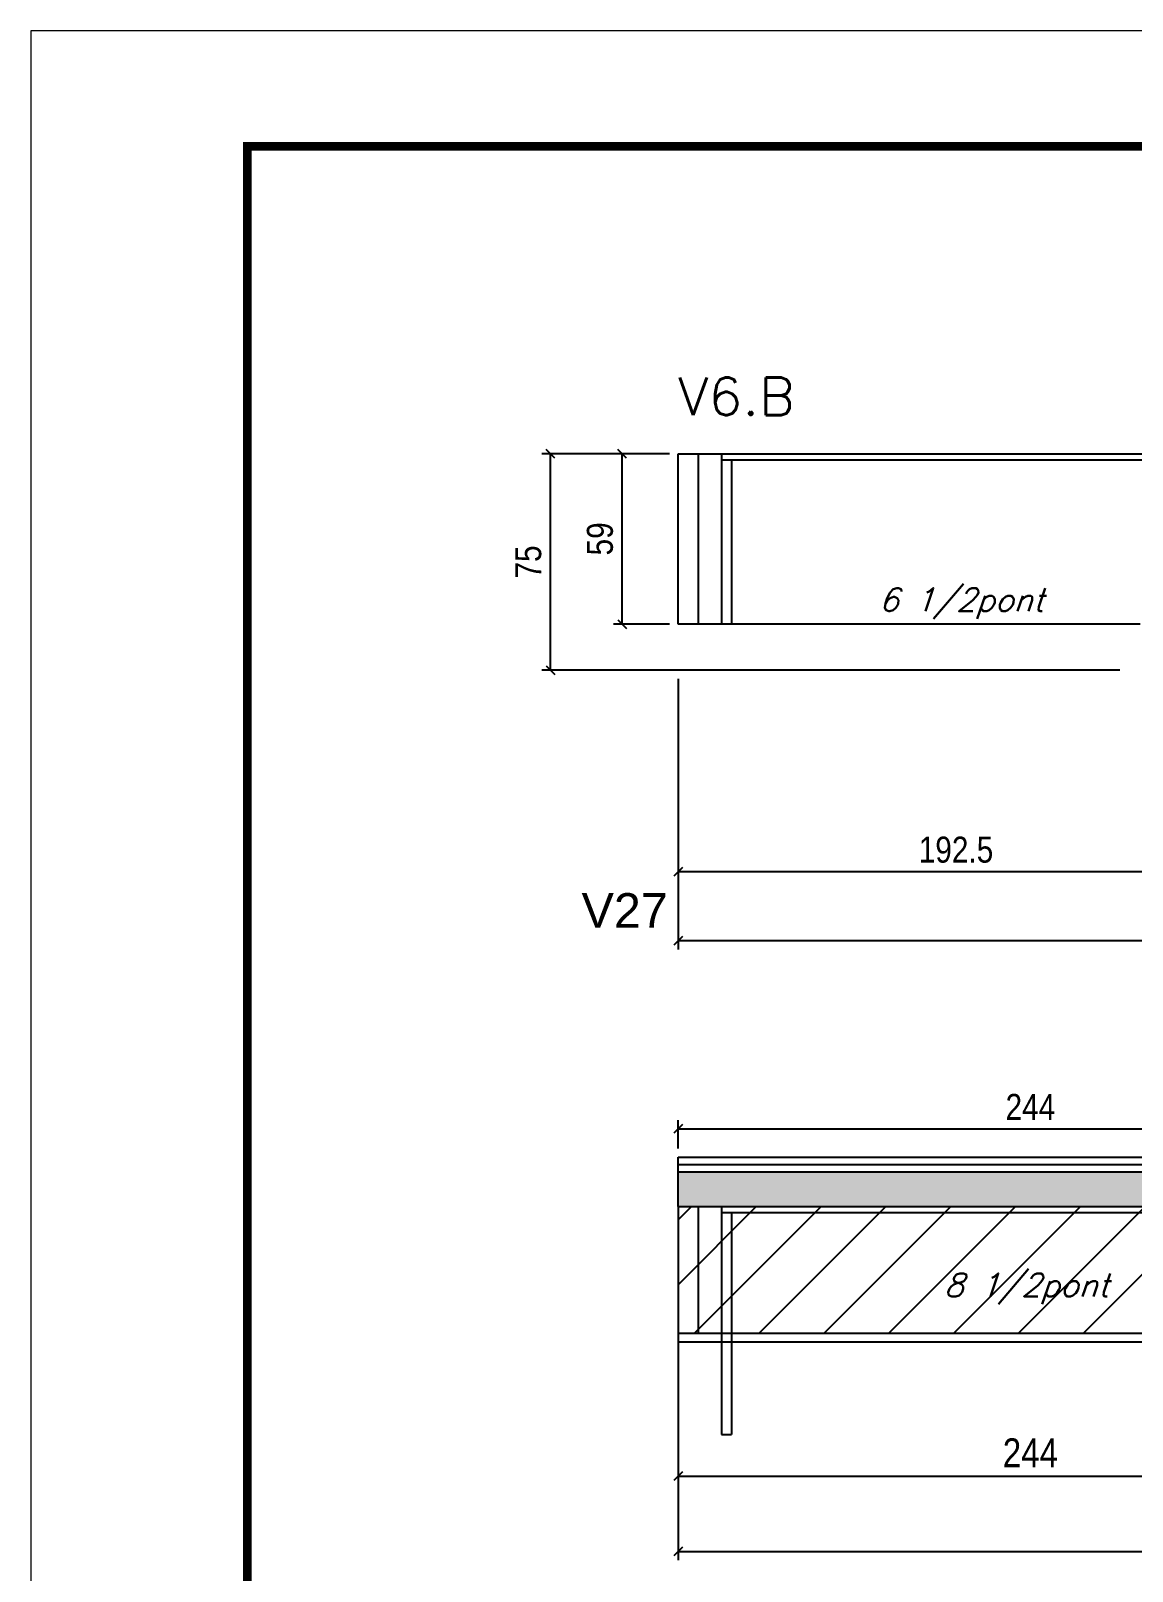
# Model space of a CAD drawing. Extents: x -10448 to -1189, y -11772 to 17235.
# Drawn here: x -10448 to -10067, y 12865 to 13399 of the extents above; entities that cross this region are included whole.
import ezdxf

# ---------------------------------------------------------------- set-up
doc = ezdxf.new("R2010")
doc.units = 0
doc.linetypes.add('DASHED', pattern=[0.75, 0.5, -0.25])
for name, color, linetype in [('5', 5, 'Continuous'), ('COTA', 241, 'Continuous'), ('Painéis', 200, 'Continuous'), ('Reaproveitamento', 251, 'Continuous'), ('SARR_2.2x7', 40, 'Continuous'), ('SARR_3.5x7', 81, 'Continuous'), ('SARR_EDITAR', 141, 'Continuous'), ('texto', 7, 'Continuous')]:
    doc.layers.add(name, color=color, linetype=linetype)
for name, color, linetype, lineweight in [('Folhas', 255, 'Continuous', 9), ('SARRAFO DE PRESSAO', 251, 'DASHED', 9), ('Texto Seção', 7, 'Continuous', 15)]:
    doc.layers.add(name, color=color, linetype=linetype, lineweight=lineweight)
doc.styles.add('COTA TECNICA', font='techl___.ttf', dxfattribs={"height": 10})
doc.styles.add('COTA TECNICA-50', font='techl___.ttf', dxfattribs={"height": 9})
doc.styles.add('REGUA-120', font='ROMANS.shx', dxfattribs={"height": 15})
doc.styles.add('Romans', font='romans.shx')
doc.styles.get("Standard").update_dxf_attribs({"font": 'arial.ttf'})
doc.dimstyles.new('COTA PAINEL-50', dxfattribs={"dimtxt": 9, "dimasz": 3, "dimexe": 3, "dimexo": 3, "dimgap": 3, "dimtad": 1, "dimdec": 1, "dimzin": 12, "dimdsep": 46, "dimtxsty": 'COTA TECNICA-50', "dimblk1": 'OBLIQUE', "dimblk2": 'OBLIQUE', "dimsah": 1, "dimcen": 0.9, "dimclrd": 4, "dimclre": 4, "dimclrt": 240, "dimadec": 1, "dimazin": 3, "dimtfac": 1, "dimtdec": 1, "dimtmove": 0, "dimatfit": 3, "dimfxl": 1, "dimtolj": 1, "dimtzin": 12, "dimarcsym": 0})
doc.dimstyles.new('PAINEL', dxfattribs={"dimtxt": 10, "dimasz": 3, "dimexe": 3, "dimexo": 3, "dimgap": 3, "dimtad": 1, "dimdec": 1, "dimzin": 12, "dimdsep": 46, "dimtxsty": 'COTA TECNICA', "dimblk1": 'OBLIQUE', "dimblk2": 'OBLIQUE', "dimsah": 1, "dimcen": 0.9, "dimclrd": 4, "dimclre": 4, "dimclrt": 240, "dimadec": 1, "dimazin": 3, "dimtfac": 1, "dimtdec": 1, "dimtmove": 0, "dimatfit": 3, "dimfxl": 1, "dimtolj": 1, "dimtzin": 12, "dimarcsym": 0})

# ---------------------------------------------------------------- blocks, each defined once
blk = doc.blocks.new('9999999999')
at = {"layer": 'Folhas'}
blk.add_lwpolyline([(98138.98, 34190.21), (99623.98, 34190.21), (99623.98, 35240.21), (98138.98, 35240.21)], close=True, dxfattribs=at)
at = {"layer": 'Folhas', "color": 30, "const_width": 3}
blk.add_lwpolyline([(98213.98, 34230.21), (99583.98, 34230.21), (99583.98, 35200.21), (98213.98, 35200.21)], close=True, dxfattribs=at)
blk = doc.blocks.new('_Oblique')
at = {"color": 0, "linetype": 'ByBlock', "lineweight": -2}
blk.add_line((-0.5, -0.5), (0.5, 0.5), dxfattribs=at)
blk = doc.blocks.new('*D1134')
at = {"layer": 'COTA', "color": 4, "linetype": 'ByBlock', "lineweight": -2, "transparency": 16777216}
for p, q in [((-10224.17, 12941.44), (-10224.17, 12895.07)), ((-9980.17, 12909.44), (-9980.17, 12895.07)), ((-10224.17, 12898.07), (-9980.17, 12898.07))]:
    blk.add_line(p, q, dxfattribs=at)
at = {"layer": 'Defpoints', "color": 0, "linetype": 'ByBlock', "transparency": 16777216}
for p in [(-10224.17, 12944.44), (-9980.17, 12912.44), (-9980.17, 12898.07)]:
    blk.add_point(p, dxfattribs=at)
at = {"layer": 'COTA', "color": 4, "linetype": 'ByBlock', "lineweight": -2, "transparency": 16777216, "xscale": 3, "yscale": 3, "zscale": 3, "rotation": 180}
blk.add_blockref('_Oblique', (-10224.17, 12898.07), dxfattribs=at)
at = {"layer": 'COTA', "color": 4, "linetype": 'ByBlock', "lineweight": -2, "transparency": 16777216, "xscale": 3, "yscale": 3, "zscale": 3}
blk.add_blockref('_Oblique', (-9980.17, 12898.07), dxfattribs=at)
at = {"layer": 'COTA', "color": 240, "linetype": 'ByBlock', "transparency": 16777216, "insert": (-10102.17, 12906.14), "char_height": 10, "attachment_point": 5, "style": 'COTA TECNICA'}
blk.add_mtext('\\A1;244', dxfattribs=at)
blk = doc.blocks.new('*D27')
at = {"layer": 'COTA', "color": 4, "linetype": 'ByBlock', "lineweight": -2, "transparency": 16777216}
for p, q in [((-10224.17, 12944.44), (-10224.17, 12868.95)), ((-9759.67, 12944.44), (-9759.67, 12868.95)), ((-10224.17, 12871.95), (-9759.67, 12871.95))]:
    blk.add_line(p, q, dxfattribs=at)
at = {"layer": 'Defpoints', "color": 0, "linetype": 'ByBlock', "transparency": 16777216}
for p in [(-10224.17, 12947.44), (-9759.67, 12947.44), (-9759.67, 12871.95)]:
    blk.add_point(p, dxfattribs=at)
at = {"layer": 'COTA', "color": 4, "linetype": 'ByBlock', "lineweight": -2, "transparency": 16777216, "xscale": 3, "yscale": 3, "zscale": 3, "rotation": 180}
blk.add_blockref('_Oblique', (-10224.17, 12871.95), dxfattribs=at)
at = {"layer": 'COTA', "color": 4, "linetype": 'ByBlock', "lineweight": -2, "transparency": 16777216, "xscale": 3, "yscale": 3, "zscale": 3}
blk.add_blockref('_Oblique', (-9759.67, 12871.95), dxfattribs=at)
at = {"layer": 'COTA', "color": 240, "linetype": 'ByBlock', "transparency": 16777216, "insert": (-9991.92, 12880.06), "char_height": 10, "attachment_point": 5, "style": 'COTA TECNICA'}
blk.add_mtext('\\A1;464.5', dxfattribs=at)
blk = doc.blocks.new('*D1160')
at = {"layer": 'COTA', "color": 4, "linetype": 'ByBlock', "lineweight": -2, "transparency": 16777216}
for p, q in [((-10224.17, 13011.44), (-10224.17, 13021.32)), ((-9980.17, 13011.44), (-9980.17, 13021.32)), ((-10224.17, 13018.32), (-9980.17, 13018.32))]:
    blk.add_line(p, q, dxfattribs=at)
at = {"layer": 'Defpoints', "color": 0, "linetype": 'ByBlock', "transparency": 16777216}
for p in [(-9980.17, 13018.32), (-10224.17, 13008.44), (-9980.17, 13008.44)]:
    blk.add_point(p, dxfattribs=at)
at = {"layer": 'COTA', "color": 4, "linetype": 'ByBlock', "lineweight": -2, "transparency": 16777216, "xscale": 3, "yscale": 3, "zscale": 3, "rotation": 180}
blk.add_blockref('_Oblique', (-10224.17, 13018.32), dxfattribs=at)
at = {"layer": 'COTA', "color": 4, "linetype": 'ByBlock', "lineweight": -2, "transparency": 16777216, "xscale": 3, "yscale": 3, "zscale": 3}
blk.add_blockref('_Oblique', (-9980.17, 13018.32), dxfattribs=at)
at = {"layer": 'COTA', "color": 240, "linetype": 'ByBlock', "transparency": 16777216, "insert": (-10102.17, 13025.89), "char_height": 9, "attachment_point": 5, "style": 'COTA TECNICA-50'}
blk.add_mtext('\\A1;244', dxfattribs=at)
blk = doc.blocks.new('*D2211')
at = {"layer": 'COTA', "color": 4, "linetype": 'ByBlock', "lineweight": -2, "transparency": 16777216}
for p, q in [((-10224.17, 13174.08), (-10224.17, 13080.36)), ((-9543.67, 13174.08), (-9543.67, 13080.36)), ((-9543.67, 13083.36), (-10224.17, 13083.36))]:
    blk.add_line(p, q, dxfattribs=at)
at = {"layer": 'Defpoints', "color": 0, "linetype": 'ByBlock', "transparency": 16777216}
for p in [(-10224.17, 13177.08), (-9543.67, 13177.08), (-10224.17, 13083.36)]:
    blk.add_point(p, dxfattribs=at)
at = {"layer": 'COTA', "color": 4, "linetype": 'ByBlock', "lineweight": -2, "transparency": 16777216, "xscale": 3, "yscale": 3, "zscale": 3, "rotation": 180}
blk.add_blockref('_Oblique', (-10224.17, 13083.36), dxfattribs=at)
at = {"layer": 'COTA', "color": 4, "linetype": 'ByBlock', "lineweight": -2, "transparency": 16777216, "xscale": 3, "yscale": 3, "zscale": 3}
blk.add_blockref('_Oblique', (-9543.67, 13083.36), dxfattribs=at)
at = {"layer": 'COTA', "color": 240, "linetype": 'ByBlock', "transparency": 16777216, "insert": (-9883.92, 13090.98), "char_height": 9, "attachment_point": 5, "style": 'COTA TECNICA-50'}
blk.add_mtext('\\A1;680.5', dxfattribs=at)
blk = doc.blocks.new('*D2217')
at = {"layer": 'COTA', "color": 4, "linetype": 'ByBlock', "lineweight": -2, "transparency": 16777216}
for p, q in [((-10227.17, 13252.08), (-10271.39, 13252.08)), ((-10268.39, 13177.08), (-10268.39, 13252.08)), ((-10071.17, 13177.08), (-10271.39, 13177.08))]:
    blk.add_line(p, q, dxfattribs=at)
at = {"layer": 'Defpoints', "color": 0, "linetype": 'ByBlock', "transparency": 16777216}
for p in [(-10268.39, 13252.08), (-10224.17, 13252.08), (-10068.17, 13177.08)]:
    blk.add_point(p, dxfattribs=at)
at = {"layer": 'COTA', "color": 4, "linetype": 'ByBlock', "lineweight": -2, "transparency": 16777216, "xscale": 3, "yscale": 3, "zscale": 3}
for p, rotation in [((-10268.39, 13252.08), 90), ((-10268.39, 13177.08), 270)]:
    blk.add_blockref('_Oblique', p, dxfattribs=dict(at, rotation=rotation))
at = {"layer": 'COTA', "color": 240, "linetype": 'ByBlock', "transparency": 16777216, "insert": (-10275.99, 13214.58), "char_height": 9, "attachment_point": 5, "rotation": 90, "style": 'COTA TECNICA-50'}
blk.add_mtext('\\A1;75', dxfattribs=at)
blk = doc.blocks.new('*D2213')
at = {"layer": 'COTA', "color": 4, "linetype": 'ByBlock', "lineweight": -2, "transparency": 16777216}
for p, q in [((-10224.17, 13174.08), (-10224.17, 13104.29)), ((-10031.67, 13174.08), (-10031.67, 13104.29)), ((-10031.67, 13107.29), (-10224.17, 13107.29))]:
    blk.add_line(p, q, dxfattribs=at)
at = {"layer": 'Defpoints', "color": 0, "linetype": 'ByBlock', "transparency": 16777216}
for p in [(-10224.17, 13177.08), (-10031.67, 13177.08), (-10224.17, 13107.29)]:
    blk.add_point(p, dxfattribs=at)
at = {"layer": 'COTA', "color": 4, "linetype": 'ByBlock', "lineweight": -2, "transparency": 16777216, "xscale": 3, "yscale": 3, "zscale": 3, "rotation": 180}
blk.add_blockref('_Oblique', (-10224.17, 13107.29), dxfattribs=at)
at = {"layer": 'COTA', "color": 4, "linetype": 'ByBlock', "lineweight": -2, "transparency": 16777216, "xscale": 3, "yscale": 3, "zscale": 3}
blk.add_blockref('_Oblique', (-10031.67, 13107.29), dxfattribs=at)
at = {"layer": 'COTA', "color": 240, "linetype": 'ByBlock', "transparency": 16777216, "insert": (-10127.92, 13114.91), "char_height": 9, "attachment_point": 5, "style": 'COTA TECNICA-50'}
blk.add_mtext('\\A1;192.5', dxfattribs=at)
blk = doc.blocks.new('*D2219')
at = {"layer": 'COTA', "color": 4, "linetype": 'ByBlock', "lineweight": -2, "transparency": 16777216}
for p, q in [((-10227.17, 13252.08), (-10246.56, 13252.08)), ((-10243.56, 13193.08), (-10243.56, 13252.08)), ((-10227.17, 13193.08), (-10246.56, 13193.08))]:
    blk.add_line(p, q, dxfattribs=at)
at = {"layer": 'Defpoints', "color": 0, "linetype": 'ByBlock', "transparency": 16777216}
for p in [(-10243.56, 13252.08), (-10224.17, 13252.08), (-10224.17, 13193.08)]:
    blk.add_point(p, dxfattribs=at)
at = {"layer": 'COTA', "color": 4, "linetype": 'ByBlock', "lineweight": -2, "transparency": 16777216, "xscale": 3, "yscale": 3, "zscale": 3}
for p, rotation in [((-10243.56, 13252.08), 90), ((-10243.56, 13193.08), 270)]:
    blk.add_blockref('_Oblique', p, dxfattribs=dict(at, rotation=rotation))
at = {"layer": 'COTA', "color": 240, "linetype": 'ByBlock', "transparency": 16777216, "insert": (-10251.18, 13222.58), "char_height": 9, "attachment_point": 5, "rotation": 90, "style": 'COTA TECNICA-50'}
blk.add_mtext('\\A1;59', dxfattribs=at)

msp = doc.modelspace()

# ---------------------------------------------------------------- hatches: boundary and pattern name
at = {"layer": 'COTA', "linetype": 'ByBlock'}
h = msp.add_hatch(dxfattribs=at)
h.set_pattern_fill('AR-CONC', color=256, scale=0.03)
h.set_pattern_definition([(50, (-139469.2827, -18395.9775), (5.46554007, -0.47817257), [0.5715, -6.2865]), (355, (-139469.2827, -18395.9775), (-1.05730264, 5.73170536), [0.4572, -5.02921753]), (100.4514447, (-139468.827, -18396.0174), (4.40823741, 5.25353256), [0.48570026, -5.34270734]), (46.1842, (-139469.283, -18394.4535), (8.13237123, -1.26126984), [0.85725, -9.42975]), (96.6355576, (-139468.605, -18394.559), (7.122124, 7.42278374), [0.7285507, -8.01406824]), (351.184151, (-139469.283, -18394.4535), (7.122124, 7.42278374), [0.685799, -7.54379196]), (21, (-139468.5207, -18394.8345), (4.54843174, -3.06795595), [0.5715, -6.2865]), (326, (-139468.5207, -18394.8345), (1.85406085, 5.52563898), [0.4572, -5.0292]), (71.451445, (-139468.1417, -18395.09), (6.40249258, 2.45768307), [0.48570026, -5.34269813]), (37.5, (-139469.2827, -18395.9775), (0.092658098, 2.536651166), [0, -4.96824, 0, -5.1054, 0, -5.04825]), (7.5, (-139469.2827, -18395.9775), (2.004589875, 3.005417245), [0, -2.91084, 0, -4.85394, 0, -1.92405]), (327.5, (-139470.982, -18395.9775), (4.067717855, -0.17186232), [0, -1.905, 0, -5.9436, 0, -7.8867]), (317.5, (-139471.744, -18395.9775), (4.44387544, 0.76279473), [0, -2.4765, 0, -3.94716, 0, -5.6007])])
h.paths.add_polyline_path([(-9733.67, 12991.44), (-9272.67, 12991.44), (-9272.67, 13003.44), (-9733.67, 13003.44), (-9733.67, 13008.44), (-9759.67, 13008.44), (-9759.67, 13003.44), (-10224.17, 13003.44), (-10224.17, 12991.44), (-9759.67, 12991.44), (-9759.67, 12947.44), (-9733.67, 12947.44)])
at = {"layer": 'Reaproveitamento', "linetype": 'ByBlock'}
h = msp.add_hatch(dxfattribs=at)
h.set_pattern_fill('ANSI31', color=256, scale=5)
h.set_pattern_definition([(45, (-139469.283, -18395.978), (-11.2253202, 11.2253202), [])])
h.paths.add_polyline_path([(-9980.17, 12947.44), (-9980.17, 12991.44), (-10224.17, 12991.44), (-10224.17, 12947.44)])

# ---------------------------------------------------------------- linework, layer by layer
at = {"layer": 'COTA', "linetype": 'ByBlock'}
msp.add_line((-10224.17, 12991.44), (-10224.17, 13003.44), dxfattribs=at)
at = {"layer": 'Painéis', "linetype": 'Continuous'}
for p, q in [((-10224.17, 13193.08), (-10224.17, 13252.08)), ((-10224.17, 13252.08), (-9923.17, 13252.08)), ((-10064.17, 13193.08), (-10224.17, 13193.08))]:
    msp.add_line(p, q, dxfattribs=at)
at = {"layer": 'Painéis'}
for p, q in [((-10224.17, 13008.44), (-9759.67, 13008.44)), ((-10224.17, 13003.44), (-9759.67, 13003.44)), ((-10224.17, 12991.44), (-9759.67, 12991.44)), ((-10224.17, 12991.44), (-9759.67, 12991.44)), ((-10224.17, 12991.44), (-10224.17, 12944.44)), ((-9759.67, 12947.44), (-10224.17, 12947.44)), ((-9759.67, 12944.44), (-10224.17, 12944.44))]:
    msp.add_line(p, q, dxfattribs=at)
at = {"layer": 'Painéis', "linetype": 'ByBlock'}
msp.add_line((-10224.17, 13003.44), (-10224.17, 13008.44), dxfattribs=at)
at = {"layer": 'SARR_2.2x7', "linetype": 'Continuous'}
for p, q in [((-10217.17, 13252.08), (-10217.17, 13193.08)), ((-10049.17, 13249.88), (-10209.17, 13249.88)), ((-10217.17, 12991.44), (-10217.17, 12947.44)), ((-9980.17, 12989.24), (-10209.17, 12989.24))]:
    msp.add_line(p, q, dxfattribs=at)
at = {"layer": 'SARR_3.5x7'}
for p, q in [((-10209.17, 13252.08), (-10209.17, 13193.08)), ((-10205.67, 13249.88), (-10205.67, 13193.08)), ((-10205.67, 13193.08), (-10209.17, 13193.08)), ((-10209.17, 12991.44), (-10209.17, 12912.44)), ((-10205.67, 12989.24), (-10205.67, 12912.44)), ((-10209.17, 12912.44), (-10205.67, 12912.44))]:
    msp.add_line(p, q, dxfattribs=at)
at = {"layer": 'SARR_EDITAR'}
msp.add_line((-10224.17, 13005.94), (-9980.17, 13005.94), dxfattribs=at)

# ---------------------------------------------------------------- block references
at = {"layer": 'SARRAFO DE PRESSAO', "color": 6, "linetype": 'ByBlock'}
msp.add_blockref('9999999999', (-108587.26, -21841.7), dxfattribs=at)

# ---------------------------------------------------------------- texts
at = {"layer": '5', "linetype": 'Continuous'}
msp.add_text('V27', height=12, rotation=0, dxfattribs=at).set_placement((-10257.56, 13087.91))
at = {"layer": 'texto', "color": 2, "char_height": 8, "attachment_point": 5, "style": 'Romans'}
for s, insert in [('{\\Q19;\\C256;6 1/2pont}', (-10126.02, 13200.18)), ('{\\Q19;\\C256;8 1/2pont}', (-10103.51, 12962.92))]:
    msp.add_mtext(s, dxfattribs=dict(at, insert=insert))
at = {"layer": 'Texto Seção', "style": 'REGUA-120', "width": 1.05}
msp.add_text('V6.B', height=13, dxfattribs=at).set_placement((-10224.17, 13265.43))

# ---------------------------------------------------------------- dimensions: what is measured, and where the dimension line sits
at = {"layer": 'COTA', "linetype": 'ByBlock'}
for base, p1, p2, angle, picture, middle in [((-10268.39, 13252.08), (-10068.17, 13177.08), (-10224.17, 13252.08), 90, '*D2217', (-10275.99, 13214.58)), ((-10243.56, 13252.08), (-10224.17, 13193.08), (-10224.17, 13252.08), 90, '*D2219', (-10251.18, 13222.58)), ((-10224.17, 13107.29), (-10031.67, 13177.08), (-10224.17, 13177.08), 180, '*D2213', (-10127.92, 13114.91))]:
    dim = msp.add_linear_dim(base=base, p1=p1, p2=p2, angle=angle, dimstyle='COTA PAINEL-50', dxfattribs=at)
    dim.commit()
    dim.dimension.update_dxf_attribs({"geometry": picture, "text_midpoint": middle})
dim = msp.add_linear_dim(base=(-10224.17, 13083.36), p1=(-9543.67, 13177.08), p2=(-10224.17, 13177.08), angle=180, dimstyle='COTA PAINEL-50', override={"dimarcsym": 1}, dxfattribs=at)
dim.commit()
dim.dimension.update_dxf_attribs({"geometry": '*D2211', "text_midpoint": (-9883.92, 13090.98)})
for base, p1, p2, dimstyle, picture, middle in [((-9980.17, 13018.32), (-10224.17, 13008.44), (-9980.17, 13008.44), 'COTA PAINEL-50', '*D1160', (-10102.17, 13025.89)), ((-9759.67, 12871.95), (-10224.17, 12947.44), (-9759.67, 12947.44), 'PAINEL', '*D27', (-9991.92, 12880.06)), ((-9980.17, 12898.07), (-10224.17, 12944.44), (-9980.17, 12912.44), 'PAINEL', '*D1134', (-10102.17, 12906.14))]:
    dim = msp.add_linear_dim(base=base, p1=p1, p2=p2, dimstyle=dimstyle, dxfattribs=at)
    dim.commit()
    dim.dimension.update_dxf_attribs({"geometry": picture, "text_midpoint": middle})

doc.saveas('drawing.dxf')
